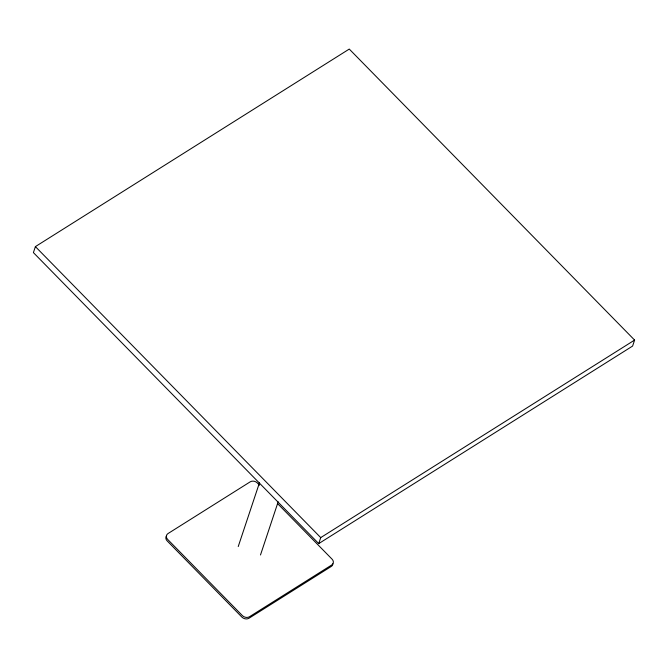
<?xml version="1.0" encoding="UTF-8"?>
<svg xmlns="http://www.w3.org/2000/svg" width="668" height="668" viewBox="0 0 668 668"><rect width="100%" height="100%" fill="white"/><g stroke="black" fill="none" stroke-linecap="round" stroke-linejoin="round"><path stroke-width="1" d="M35.396 246.609L33.4 252.596L318.736 543.602L632.604 346.066L634.6 340.079L349.264 49.073L35.396 246.609L320.724 537.615L318.736 543.602M259.451 482.839L238.234 546.558M260.487 554.991L278.172 501.793M320.724 537.615L634.6 340.079M259.51 485.168L257.33 482.947A5.144 4.066 18.4 0 0 250.199 481.837L167.994 533.573A5.144 4.066 18.4 0 0 167.651 539.393L242.384 615.604A5.144 4.066 18.4 0 0 249.515 616.723L331.72 564.986A5.144 4.066 18.4 0 0 332.063 559.166L277.646 503.672M166.641 535.794A5.144 4.066 18.4 0 0 167.159 540.888L241.883 617.098A5.144 4.066 18.4 0 0 249.022 618.217L331.228 566.481A5.144 4.066 18.4 0 0 332.873 563.8"/></g></svg>
